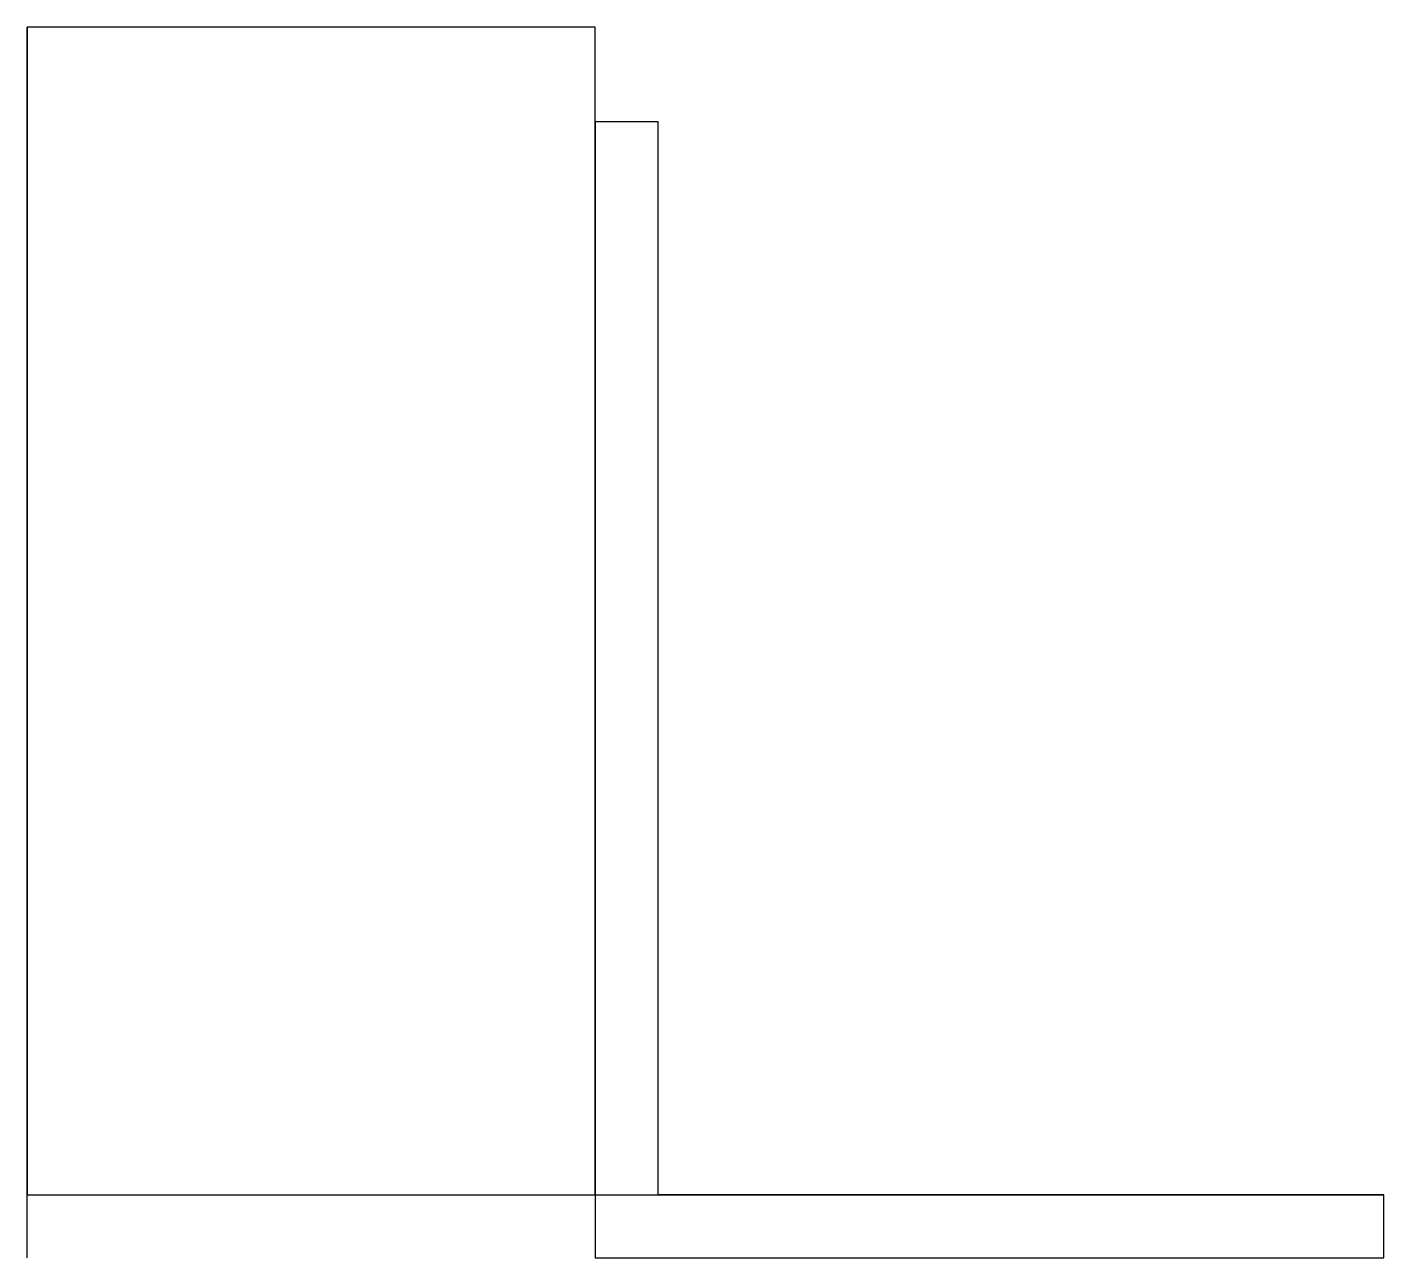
# Model space of a CAD drawing. Extents: x 0 to 43, y -2 to 37.
import ezdxf

# ---------------------------------------------------------------- set-up
doc = ezdxf.new("R2010")
doc.units = 0
doc.layers.get('0').update_dxf_attribs({"linetype": 'CONTINUOUS'})

msp = doc.modelspace()

# ---------------------------------------------------------------- linework, layer by layer
at = {"linetype": 'CONTINUOUS'}
for p, q in [((0, -2), (0, 37)), ((18, 37), (0, 37)), ((0, 37), (0, 0)), ((18, 0), (18, 37)), ((20, 34), (18, 34)), ((18, 34), (18, -2)), ((20, 0), (20, 34)), ((0, 0), (43, 0)), ((0, 0), (18, 0)), ((43, 0), (20, 0)), ((43, -2), (43, 0)), ((18, -2), (43, -2))]:
    msp.add_line(p, q, dxfattribs=at)

doc.saveas('drawing.dxf')
